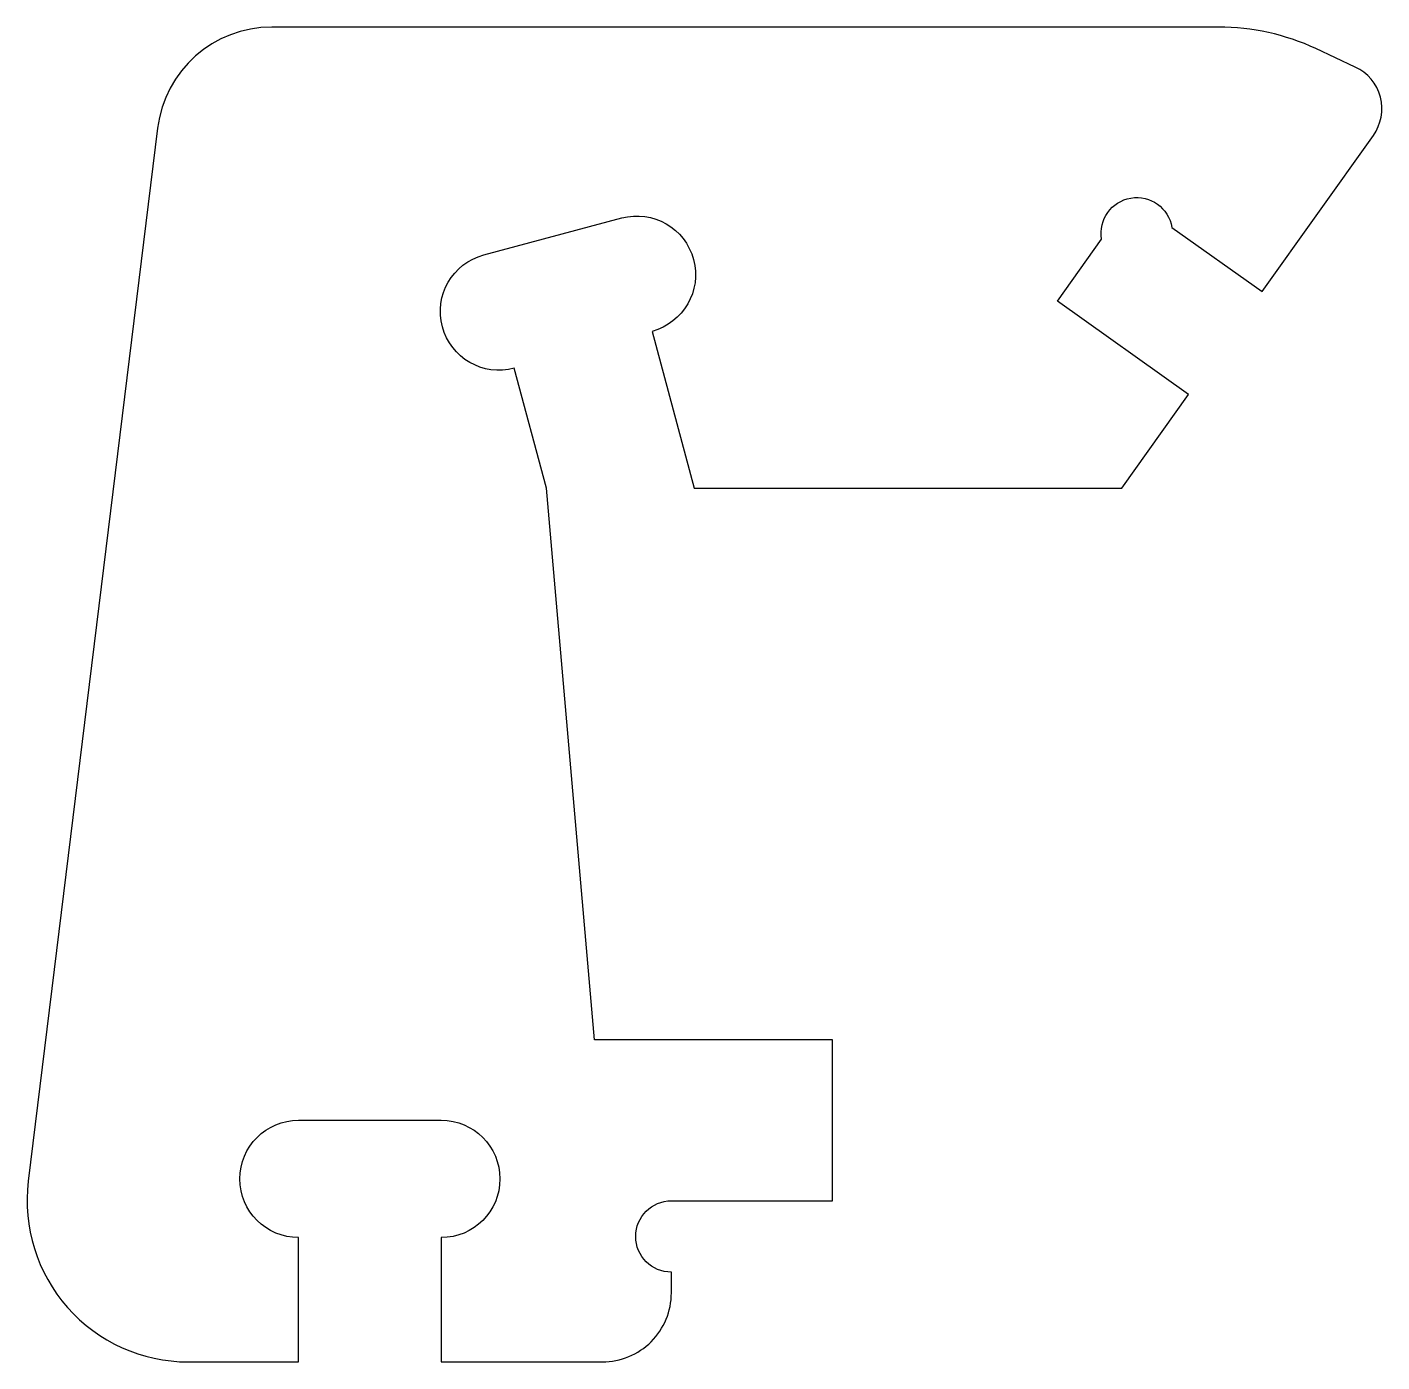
# Model space of a CAD drawing. Header units: millimetres. Extents: x 0 to 58.9, y 0 to 58.
import ezdxf

# ---------------------------------------------------------------- set-up
doc = ezdxf.new("R2010")
doc.units = ezdxf.units.MM

msp = doc.modelspace()

# ---------------------------------------------------------------- linework, layer by layer
at = {"linetype": 'Continuous'}
msp.add_lwpolyline([(22.567, 37.959), (21.169, 43.175, -1), (19.849, 48.101), (25.838, 49.706, -1), (27.158, 44.78), (28.986, 37.959), (47.567, 37.959), (50.47, 42.03), (44.771, 46.094), (46.692, 48.788, -1), (49.75, 49.299), (53.664, 46.507), (58.502, 53.29, 0.468966), (57.719, 56.264), (56.006, 57.063, 0.109518), (51.78, 58), (10.633, 58, 0.378866), (5.67, 53.609), (0.052, 7.853, 0.450467), (7, 0), (11.798, 0), (11.798, 5.4, -1), (11.798, 10.5), (17.998, 10.5, -1), (17.998, 5.4), (17.998, 0), (24.998, 0, 0.414214), (27.998, 3), (27.998, 3.9, -1), (27.998, 7), (34.998, 7), (34.998, 14), (24.663, 14)], format="xyb", close=True, dxfattribs=at)

doc.saveas('drawing.dxf')
